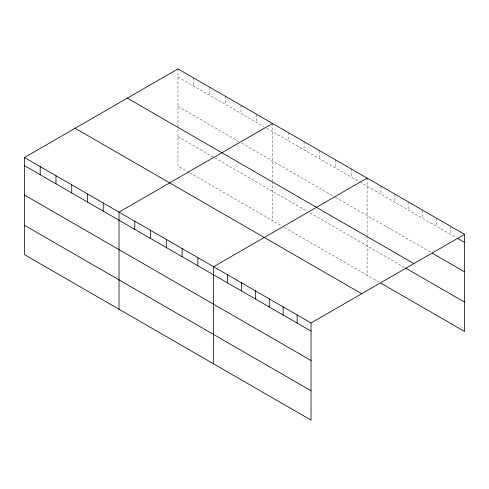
<?xml version="1.0" encoding="UTF-8"?>
<svg xmlns="http://www.w3.org/2000/svg" width="489" height="489" viewBox="0 0 489 489"><rect width="100%" height="100%" fill="white"/><g stroke="black" fill="none" stroke-linecap="round" stroke-linejoin="round"><path stroke-width="0.37" stroke-dasharray="2.44 1.83" d="M177.965 77.017L263.999 126.694M266.627 128.21L359.232 181.676M359.886 182.055L456.323 237.727M177.965 106.388L239.042 141.651M241.67 143.167L334.928 197.012M335.588 197.391L431.017 252.489M177.965 136.645L214.084 157.501M214.744 157.88L307.343 211.346M309.971 212.862L404.44 267.404M189.127 172.464L177.965 166.016L177.965 127.568M189.787 172.843L281.731 225.924M284.36 227.44L381.029 283.253M450.632 226.315L450.632 234.445M436.708 218.283L436.708 226.407M422.789 210.246L422.789 218.369M408.871 202.208L408.871 210.331M394.953 194.17L394.953 202.299M381.029 186.138L381.029 194.261M367.111 178.1L367.111 235.258M367.111 236.016L367.111 275.221M351.346 168.998L351.346 177.122M335.588 159.897L335.588 168.02M319.824 150.795L319.824 158.925M304.06 141.7L304.06 149.823M288.296 132.598L288.296 140.722M272.538 123.497L272.538 180.661M272.538 181.413L272.538 220.618M256.774 114.395L256.774 122.519M241.01 105.294L241.01 113.424M225.252 96.199L225.252 104.322M209.488 87.097L209.488 95.221M193.723 77.995L193.723 86.119M177.965 68.894L177.965 126.81"/><path stroke-width="0.73" d="M24.45 157.525L311.035 322.984L311.035 420.106L24.45 254.647L24.45 157.525L177.965 68.894L464.55 234.353L464.55 331.475L381.029 283.253M272.538 123.497L119.023 212.128L119.023 309.25M367.111 178.1L213.595 266.725L213.595 363.847M311.035 322.984L464.55 234.353M457.588 238.461L464.55 242.477M432.282 253.216L464.55 271.847M127.305 98.142L413.89 263.602M405.705 268.131L464.55 302.104M75.11 128.277L361.695 293.736M24.45 165.649L311.035 331.108M24.45 195.019L311.035 360.479M24.45 225.276L311.035 390.735M297.116 314.947L297.116 323.07M283.198 306.909L283.198 315.038M269.28 298.877L269.28 307M255.356 290.839L255.356 298.962M241.438 282.801L241.438 290.924M227.519 274.763L227.519 282.887M197.837 257.63L197.837 265.753M182.073 248.528L182.073 256.652M166.309 239.427L166.309 247.55M150.551 230.325L150.551 238.449M134.787 221.224L134.787 229.353M103.258 203.027L103.258 211.15M87.5 193.925L87.5 202.049M71.736 184.824L71.736 192.947M55.972 175.728L55.972 183.852M40.214 166.627L40.214 174.75"/></g></svg>
